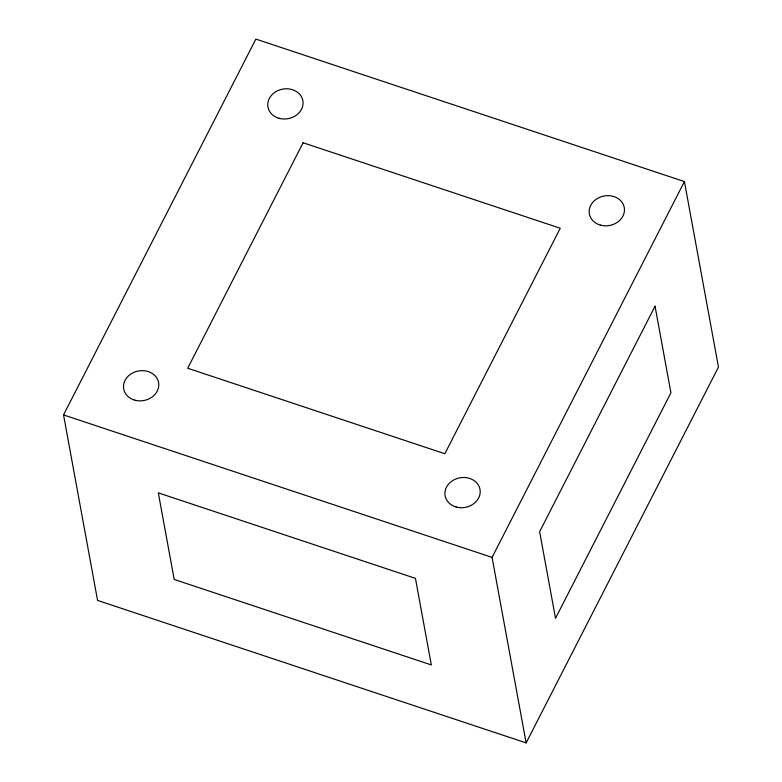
<?xml version="1.0" encoding="UTF-8"?>
<svg xmlns="http://www.w3.org/2000/svg" width="782" height="782" viewBox="0 0 782 782"><rect width="100%" height="100%" fill="white"/><g stroke="black" fill="none" stroke-linecap="round" stroke-linejoin="round"><path stroke-width="1.17" d="M63.528 414.91L255.87 39.1L684.426 181.58L718.472 367.09L526.13 742.9L97.574 600.42L63.528 414.91L492.073 557.39L526.13 742.9M492.073 557.39L684.426 181.58M303.113 142.754L187.709 368.244L444.841 453.736L560.244 228.246L303.113 142.754M655.033 306.212L539.629 531.692L555.513 618.269L670.927 392.779L655.033 306.212M415.447 578.367L158.316 492.875L174.2 579.452L431.332 664.935L415.447 578.367M600.361 225.108A17.742 15.014 -10.4 0 0 624.28 207.611A17.742 15.014 -10.4 0 0 595.806 199.508A17.742 15.014 -10.4 0 0 600.361 225.108M456.092 506.971A17.742 15.014 -10.4 0 0 480.021 489.473A17.742 15.014 -10.4 0 0 451.546 481.37A17.742 15.014 -10.4 0 0 456.092 506.971M278.939 118.258A17.742 15.014 -10.4 0 0 302.869 100.751A17.742 15.014 -10.4 0 0 274.394 92.647A17.742 15.014 -10.4 0 0 278.939 118.258M134.68 400.12A17.742 15.014 -10.4 0 0 158.599 382.613A17.742 15.014 -10.4 0 0 130.135 374.51A17.742 15.014 -10.4 0 0 134.68 400.12"/></g></svg>
